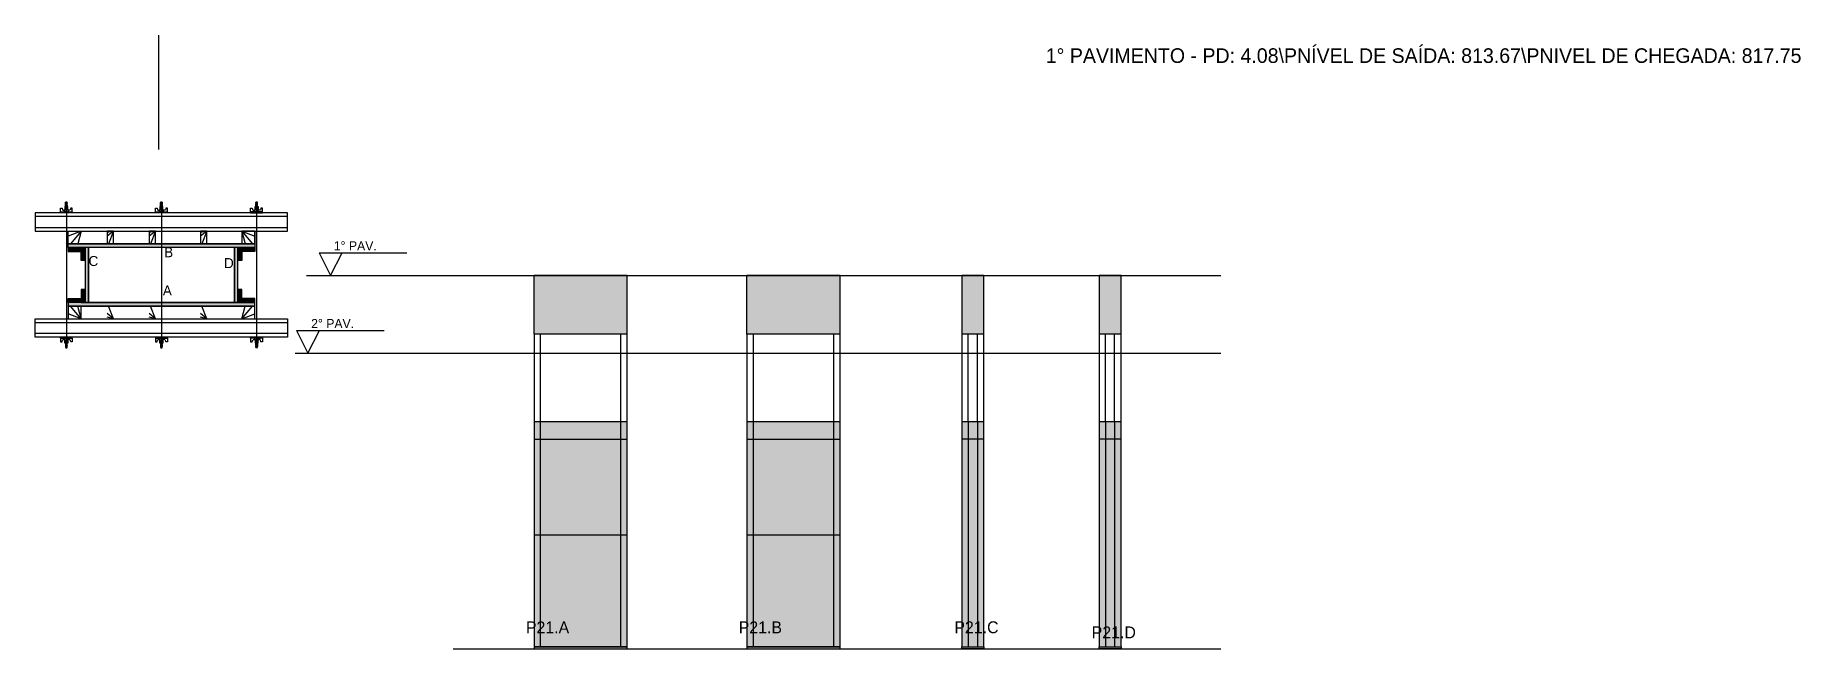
# Model space of a CAD drawing. Header units: metres. Extents: x 3102 to 5033, y 8660 to 9331.
import ezdxf

# ---------------------------------------------------------------- set-up
doc = ezdxf.new("R2010")
doc.units = ezdxf.units.M
for name, color, linetype in [('CHAPA', 7, 'Continuous'), ('COTA', 7, 'Continuous'), ('Hachura', 7, 'Continuous'), ('Madeira', 7, 'Continuous'), ('NIVEL 1° PAV.', 7, 'Continuous'), ('NIVEL 2° PAV.', 7, 'Continuous'), ('NOMENCLATURA', 7, 'Continuous'), ('Nível', 7, 'Continuous'), ('Painéis', 7, 'Continuous'), ('Perfil Metálico', 7, 'Continuous'), ('SARR_2.2x7', 7, 'Continuous'), ('SARRAFO', 7, 'Continuous'), ('Texto Seção', 7, 'Continuous'), ('TEXTO_GERAL', 7, 'Continuous')]:
    doc.layers.add(name, color=color, linetype=linetype)

msp = doc.modelspace()

# ---------------------------------------------------------------- hatches: boundary and pattern name
at = {"layer": 'COTA'}
h = msp.add_hatch(color=7, dxfattribs=at)
h.dxf.hatch_style = 1
h.paths.add_polyline_path([(3647.7, 9004.1), (3749.7, 9004.1), (3749.7, 9004.1), (3749.7, 9068.1), (3749.7, 9068.1), (3647.7, 9068.1), (3647.7, 9068.1), (3647.7, 9004.1)])
h = msp.add_hatch(color=7, dxfattribs=at)
h.dxf.hatch_style = 1
h.paths.add_polyline_path([(3880.6, 9004.1), (3982.6, 9004.1), (3982.6, 9004.1), (3982.6, 9068.1), (3982.6, 9068.1), (3880.6, 9068.1), (3880.6, 9068.1), (3880.6, 9004.1)])
h = msp.add_hatch(color=7, dxfattribs=at)
h.dxf.hatch_style = 1
h.paths.add_polyline_path([(4115.7, 9004.1), (4139.7, 9004.1), (4139.7, 9004.1), (4139.7, 9068.1), (4139.7, 9068.1), (4115.7, 9068.1), (4115.7, 9068.1), (4115.7, 9004.1)])
h = msp.add_hatch(color=7, dxfattribs=at)
h.dxf.hatch_style = 1
h.paths.add_polyline_path([(4265.8, 9004.1), (4289.8, 9004.1), (4289.8, 9004.1), (4289.8, 9068.1), (4289.8, 9068.1), (4265.8, 9068.1), (4265.8, 9068.1), (4265.8, 9004.1)])
at = {"layer": 'Hachura'}
h = msp.add_hatch(color=7, dxfattribs=at)
h.dxf.hatch_style = 1
h.paths.add_polyline_path([(3138.2, 9098.7), (3138.2, 9102.7), (3138.2, 9102.7), (3342.2, 9102.7), (3342.2, 9102.7), (3342.2, 9098.7), (3342.2, 9098.7), (3138.2, 9098.7)])
h = msp.add_hatch(color=7, dxfattribs=at)
h.dxf.hatch_style = 1
h.paths.add_polyline_path([(3138.2, 9098.7), (3138.2, 9102.7), (3138.2, 9102.7), (3342.2, 9102.7), (3342.2, 9102.7), (3342.2, 9098.7), (3342.2, 9098.7), (3138.2, 9098.7)])
h = msp.add_hatch(color=7, dxfattribs=at)
h.dxf.hatch_style = 1
h.paths.add_polyline_path([(3152.2, 9098.7), (3152.2, 9094.3), (3152.2, 9094.3), (3138.2, 9094.3), (3138.2, 9094.3), (3138.2, 9098.7), (3138.2, 9098.7), (3152.2, 9098.7)])
h = msp.add_hatch(color=7, dxfattribs=at)
h.dxf.hatch_style = 1
h.paths.add_polyline_path([(3156.6, 9098.7), (3152.2, 9098.7), (3152.2, 9098.7), (3152.2, 9084.7), (3152.2, 9084.7), (3156.6, 9084.7), (3156.6, 9084.7), (3156.6, 9098.7)])
h = msp.add_hatch(color=7, dxfattribs=at)
h.dxf.hatch_style = 1
h.paths.add_polyline_path([(3160.2, 9098.7), (3156.6, 9098.7), (3156.6, 9098.7), (3156.6, 9038.7), (3156.6, 9038.7), (3160.2, 9038.7), (3160.2, 9038.7), (3160.2, 9098.7)])
h = msp.add_hatch(color=7, dxfattribs=at)
h.dxf.hatch_style = 1
h.paths.add_polyline_path([(3160.2, 9098.7), (3156.6, 9098.7), (3156.6, 9098.7), (3156.6, 9038.7), (3156.6, 9038.7), (3160.2, 9038.7), (3160.2, 9038.7), (3160.2, 9098.7)])
h = msp.add_hatch(color=7, dxfattribs=at)
h.dxf.hatch_style = 1
h.paths.add_polyline_path([(3323.8, 9098.7), (3320.2, 9098.7), (3320.2, 9098.7), (3320.2, 9038.7), (3320.2, 9038.7), (3323.8, 9038.7), (3323.8, 9038.7), (3323.8, 9098.7)])
h = msp.add_hatch(color=7, dxfattribs=at)
h.dxf.hatch_style = 1
h.paths.add_polyline_path([(3323.8, 9098.7), (3320.2, 9098.7), (3320.2, 9098.7), (3320.2, 9038.7), (3320.2, 9038.7), (3323.8, 9038.7), (3323.8, 9038.7), (3323.8, 9098.7)])
h = msp.add_hatch(color=7, dxfattribs=at)
h.dxf.hatch_style = 1
h.paths.add_polyline_path([(3328.2, 9098.7), (3323.8, 9098.7), (3323.8, 9098.7), (3323.8, 9084.7), (3323.8, 9084.7), (3328.2, 9084.7), (3328.2, 9084.7), (3328.2, 9098.7)])
h = msp.add_hatch(color=7, dxfattribs=at)
h.dxf.hatch_style = 1
h.paths.add_polyline_path([(3328.2, 9098.7), (3328.2, 9094.3), (3328.2, 9094.3), (3342.2, 9094.3), (3342.2, 9094.3), (3342.2, 9098.7), (3342.2, 9098.7), (3328.2, 9098.7)])
h = msp.add_hatch(color=7, dxfattribs=at)
h.dxf.hatch_style = 1
h.paths.add_polyline_path([(3152.2, 9038.7), (3152.2, 9043.1), (3152.2, 9043.1), (3138.2, 9043.1), (3138.2, 9043.1), (3138.2, 9038.7), (3138.2, 9038.7), (3152.2, 9038.7)])
h = msp.add_hatch(color=7, dxfattribs=at)
h.dxf.hatch_style = 1
h.paths.add_polyline_path([(3138.2, 9038.7), (3138.2, 9034.7), (3138.2, 9034.7), (3342.2, 9034.7), (3342.2, 9034.7), (3342.2, 9038.7), (3342.2, 9038.7), (3138.2, 9038.7)])
h = msp.add_hatch(color=7, dxfattribs=at)
h.dxf.hatch_style = 1
h.paths.add_polyline_path([(3138.2, 9038.7), (3138.2, 9034.7), (3138.2, 9034.7), (3342.2, 9034.7), (3342.2, 9034.7), (3342.2, 9038.7), (3342.2, 9038.7), (3138.2, 9038.7)])
h = msp.add_hatch(color=7, dxfattribs=at)
h.dxf.hatch_style = 1
h.paths.add_polyline_path([(3156.6, 9038.7), (3152.2, 9038.7), (3152.2, 9038.7), (3152.2, 9052.7), (3152.2, 9052.7), (3156.6, 9052.7), (3156.6, 9052.7), (3156.6, 9038.7)])
h = msp.add_hatch(color=7, dxfattribs=at)
h.dxf.hatch_style = 1
h.paths.add_polyline_path([(3328.2, 9038.7), (3323.8, 9038.7), (3323.8, 9038.7), (3323.8, 9052.7), (3323.8, 9052.7), (3328.2, 9052.7), (3328.2, 9052.7), (3328.2, 9038.7)])
h = msp.add_hatch(color=7, dxfattribs=at)
h.dxf.hatch_style = 1
h.paths.add_polyline_path([(3328.2, 9038.7), (3328.2, 9043.1), (3328.2, 9043.1), (3342.2, 9043.1), (3342.2, 9043.1), (3342.2, 9038.7), (3342.2, 9038.7), (3328.2, 9038.7)])
h = msp.add_hatch(color=7, dxfattribs=at)
h.dxf.hatch_style = 1
h.paths.add_polyline_path([(3749.7, 8660.1), (3749.7, 8908.1), (3749.7, 8908.1), (3647.7, 8908.1), (3647.7, 8908.1), (3647.7, 8660.1), (3647.7, 8660.1), (3749.7, 8660.1)])
h = msp.add_hatch(color=7, dxfattribs=at)
h.dxf.hatch_style = 1
h.paths.add_polyline_path([(3982.6, 8660.1), (3982.6, 8908.1), (3982.6, 8908.1), (3880.6, 8908.1), (3880.6, 8908.1), (3880.6, 8660.1), (3880.6, 8660.1), (3982.6, 8660.1)])
h = msp.add_hatch(color=7, dxfattribs=at)
h.dxf.hatch_style = 1
h.paths.add_polyline_path([(4139.7, 8660.1), (4139.7, 8908.1), (4139.7, 8908.1), (4115.7, 8908.1), (4115.7, 8908.1), (4115.7, 8660.1), (4115.7, 8660.1), (4139.7, 8660.1)])
h = msp.add_hatch(color=7, dxfattribs=at)
h.dxf.hatch_style = 1
h.paths.add_polyline_path([(4289.8, 8660.1), (4289.8, 8908.1), (4289.8, 8908.1), (4265.8, 8908.1), (4265.8, 8908.1), (4265.8, 8660.1), (4265.8, 8660.1), (4289.8, 8660.1)])

# ---------------------------------------------------------------- linework, layer by layer
at = {"layer": 'CHAPA', "color": 7, "lineweight": 25}
for points in [[(3138.2, 9098.7), (3138.2, 9102.7), (3342.2, 9102.7), (3342.2, 9098.7)], [(3138.2, 9098.7), (3138.2, 9102.7), (3342.2, 9102.7), (3342.2, 9098.7)], [(3160.2, 9098.7), (3156.6, 9098.7), (3156.6, 9038.7), (3160.2, 9038.7)], [(3160.2, 9098.7), (3156.6, 9098.7), (3156.6, 9038.7), (3160.2, 9038.7)], [(3323.8, 9098.7), (3320.2, 9098.7), (3320.2, 9038.7), (3323.8, 9038.7)], [(3323.8, 9098.7), (3320.2, 9098.7), (3320.2, 9038.7), (3323.8, 9038.7)], [(3138.2, 9038.7), (3138.2, 9034.7), (3342.2, 9034.7), (3342.2, 9038.7)], [(3138.2, 9038.7), (3138.2, 9034.7), (3342.2, 9034.7), (3342.2, 9038.7)]]:
    msp.add_lwpolyline(points, close=True, dxfattribs=at)
at = {"layer": 'COTA', "color": 7, "lineweight": 25}
for p, q in [((3749.7, 9068.1), (3647.7, 9068.1)), ((3647.7, 9004.1), (3647.7, 9068.1)), ((3749.7, 9004.1), (3749.7, 9068.1)), ((3982.6, 9068.1), (3880.6, 9068.1)), ((3880.6, 9004.1), (3880.6, 9068.1)), ((3982.6, 9004.1), (3982.6, 9068.1))]:
    msp.add_line(p, q, dxfattribs=at)
for points in [[(4139.7, 9004.1), (4139.7, 9068.1), (4115.7, 9068.1), (4115.7, 9004.1)], [(4289.8, 9004.1), (4289.8, 9068.1), (4265.8, 9068.1), (4265.8, 9004.1)]]:
    msp.add_lwpolyline(points, dxfattribs=at)
at = {"layer": 'Defpoints', "color": 7, "lineweight": 25}
msp.add_line((3237.2, 9205.8), (3237.2, 9330.8), dxfattribs=at)
at = {"layer": 'Hachura', "color": 7, "lineweight": 25}
for p, q in [((3129.7, 9136.7), (3129.7, 9141.9)), ((3129.7, 9141.9), (3131.4, 9141.9)), ((3129.7, 9137.7), (3142.6, 9137.7)), ((3129.7, 9137.7), (3134.9, 9137.7)), ((3142.6, 9136.7), (3129.7, 9136.7)), ((3129.9, 9137.7), (3129.9, 9136.7)), ((3130.1, 9137.7), (3130.1, 9136.7)), ((3130.4, 9137.7), (3130.4, 9136.7)), ((3130.9, 9137.7), (3130.9, 9136.7)), ((3131.4, 9141.9), (3132, 9139.7)), ((3131.7, 9137.7), (3131.7, 9136.7)), ((3132.3, 9139.5), (3134.2, 9139.5)), ((3133.1, 9137.7), (3133.1, 9136.7)), ((3141.7, 9136.7), (3133.9, 9136.7)), ((3134.2, 9140.2), (3138.1, 9140.2)), ((3134.2, 9137.7), (3134.2, 9140.2)), ((3136.2, 9137.7), (3134.2, 9137.7)), ((3137.8, 9143.5), (3134.5, 9143.5)), ((3134.5, 9143.5), (3134.5, 9140.2)), ((3137.8, 9143.4), (3134.5, 9143.4)), ((3134.9, 9137.7), (3135.5, 9137.7)), ((3137.2, 9146.5), (3135, 9147.6)), ((3137.2, 9145.3), (3135, 9146.4)), ((3137.2, 9144.2), (3135, 9145.2)), ((3136.3, 9143.5), (3135, 9144.1)), ((3135.1, 9148.2), (3135.5, 9148.5)), ((3135.1, 9147.9), (3135.1, 9148.2)), ((3135.1, 9148.2), (3135.1, 9148.2)), ((3137.1, 9148.2), (3135.1, 9148.2)), ((3135.1, 9147.9), (3137.1, 9146.9)), ((3135.1, 9147.9), (3137.1, 9146.9)), ((3135.1, 9147.8), (3137.2, 9146.7)), ((3135.1, 9146.7), (3135.1, 9147.4)), ((3137.1, 9146.4), (3135.1, 9147.4)), ((3135.1, 9146.7), (3137.1, 9145.8)), ((3135.1, 9146.7), (3137.2, 9145.6)), ((3135.1, 9145.6), (3135.1, 9146.2)), ((3137.1, 9145.3), (3135.1, 9146.2)), ((3135.1, 9146), (3135.1, 9146.2)), ((3135.1, 9145.6), (3137.1, 9144.6)), ((3135.1, 9145.5), (3137.2, 9144.4)), ((3135.1, 9144.4), (3135.1, 9145.1)), ((3137.1, 9144.1), (3135.1, 9145.1)), ((3135.1, 9144.4), (3137.1, 9143.5)), ((3136, 9143.5), (3135.1, 9143.9)), ((3135.1, 9143.5), (3135.1, 9143.9)), ((3135.2, 9137.3), (3135.2, 9137.5)), ((3135.2, 9136.9), (3135.2, 9137.3)), ((3135.5, 9148.5), (3136.7, 9148.5)), ((3135.5, 9143.5), (3135.5, 9140.2)), ((3137.1, 9147.6), (3135.8, 9148.2)), ((3135.9, 9137.7), (3135.9, 9139.6)), ((3137.2, 9147.7), (3136, 9148.2)), ((3136.2, 9147.5), (3136.2, 8993.7)), ((3136.2, 9137.7), (3136.2, 9136.7)), ((3136.4, 9139.6), (3136.4, 9137.7)), ((3136.6, 9148.2), (3137.2, 9147.9)), ((3137.1, 9148.2), (3136.7, 9148.5)), ((3136.8, 9148.2), (3137.1, 9148.1)), ((3137.1, 9148.1), (3137.1, 9148.2)), ((3137.1, 9147.6), (3137.1, 9146.9)), ((3137.1, 9145.8), (3137.1, 9146.4)), ((3137.1, 9145), (3137.1, 9145.3)), ((3137.1, 9145), (3137.1, 9144.6)), ((3137.1, 9144.1), (3137.1, 9143.5)), ((3137.1, 9143.5), (3137.1, 9140.2)), ((3137.1, 9137.5), (3137.1, 9137.1)), ((3137.8, 9140.2), (3137.8, 9143.5)), ((3138.1, 9140.2), (3137.8, 9140.2)), ((3138.1, 9140.2), (3137.8, 9140.2)), ((3138.1, 9140.2), (3138.1, 9137.7)), ((3140, 9139.5), (3138.1, 9139.5)), ((3139.2, 9137.7), (3139.2, 9136.7)), ((3140.9, 9141.9), (3140.4, 9139.7)), ((3140.6, 9137.7), (3140.6, 9136.7)), ((3142.6, 9141.9), (3140.9, 9141.9)), ((3141.5, 9137.7), (3141.5, 9136.7)), ((3141.9, 9137.7), (3141.9, 9136.7)), ((3142.3, 9137.7), (3142.3, 9136.7)), ((3142.5, 9137.7), (3142.5, 9136.7)), ((3142.6, 9137.7), (3142.6, 9141.9)), ((3142.6, 9137.7), (3142.6, 9136.7)), ((3233.7, 9136.7), (3233.7, 9141.9)), ((3233.7, 9141.9), (3235.4, 9141.9)), ((3233.7, 9137.7), (3246.6, 9137.7)), ((3233.7, 9137.7), (3238.9, 9137.7)), ((3246.6, 9136.7), (3233.7, 9136.7)), ((3233.9, 9137.7), (3233.9, 9136.7)), ((3234.1, 9137.7), (3234.1, 9136.7)), ((3234.4, 9137.7), (3234.4, 9136.7)), ((3234.9, 9137.7), (3234.9, 9136.7)), ((3235.4, 9141.9), (3236, 9139.7)), ((3235.7, 9137.7), (3235.7, 9136.7)), ((3236.3, 9139.5), (3238.2, 9139.5)), ((3237.1, 9137.7), (3237.1, 9136.7)), ((3245.7, 9136.7), (3237.9, 9136.7)), ((3238.2, 9140.2), (3242.1, 9140.2)), ((3238.2, 9137.7), (3238.2, 9140.2)), ((3240.2, 9137.7), (3238.2, 9137.7)), ((3241.8, 9143.5), (3238.5, 9143.5)), ((3238.5, 9143.5), (3238.5, 9140.2)), ((3241.8, 9143.4), (3238.5, 9143.4)), ((3238.9, 9137.7), (3239.5, 9137.7)), ((3241.2, 9146.5), (3239, 9147.6)), ((3241.2, 9145.3), (3239, 9146.4)), ((3241.2, 9144.2), (3239, 9145.2)), ((3240.3, 9143.5), (3239, 9144.1)), ((3239.1, 9148.2), (3239.5, 9148.5)), ((3239.1, 9147.9), (3239.1, 9148.2)), ((3239.1, 9148.2), (3239.1, 9148.2)), ((3241.1, 9148.2), (3239.1, 9148.2)), ((3239.1, 9147.9), (3241.1, 9146.9)), ((3239.1, 9147.9), (3241.1, 9146.9)), ((3239.1, 9147.8), (3241.2, 9146.7)), ((3239.1, 9146.7), (3239.1, 9147.4)), ((3241.1, 9146.4), (3239.1, 9147.4)), ((3239.1, 9146.7), (3241.1, 9145.8)), ((3239.1, 9146.7), (3241.2, 9145.6)), ((3239.1, 9145.6), (3239.1, 9146.2)), ((3241.1, 9145.3), (3239.1, 9146.2)), ((3239.1, 9146), (3239.1, 9146.2)), ((3239.1, 9145.6), (3241.1, 9144.6)), ((3239.1, 9145.5), (3241.2, 9144.4)), ((3239.1, 9144.4), (3239.1, 9145.1)), ((3241.1, 9144.1), (3239.1, 9145.1)), ((3239.1, 9144.4), (3241.1, 9143.5)), ((3240, 9143.5), (3239.1, 9143.9)), ((3239.1, 9143.5), (3239.1, 9143.9)), ((3239.2, 9137.3), (3239.2, 9137.5)), ((3239.2, 9136.9), (3239.2, 9137.3)), ((3239.5, 9148.5), (3240.7, 9148.5)), ((3239.5, 9143.5), (3239.5, 9140.2)), ((3241.1, 9147.6), (3239.8, 9148.2)), ((3239.9, 9137.7), (3239.9, 9139.6)), ((3241.2, 9147.7), (3240, 9148.2)), ((3240.2, 9147.5), (3240.2, 8993.7)), ((3240.2, 9137.7), (3240.2, 9136.7)), ((3240.4, 9139.6), (3240.4, 9137.7)), ((3240.6, 9148.2), (3241.2, 9147.9)), ((3241.1, 9148.2), (3240.7, 9148.5)), ((3240.8, 9148.2), (3241.1, 9148.1)), ((3241.1, 9148.1), (3241.1, 9148.2)), ((3241.1, 9147.6), (3241.1, 9146.9)), ((3241.1, 9145.8), (3241.1, 9146.4)), ((3241.1, 9145), (3241.1, 9145.3)), ((3241.1, 9145), (3241.1, 9144.6)), ((3241.1, 9144.1), (3241.1, 9143.5)), ((3241.1, 9143.5), (3241.1, 9140.2)), ((3241.1, 9137.5), (3241.1, 9137.1)), ((3241.8, 9140.2), (3241.8, 9143.5)), ((3242.1, 9140.2), (3241.8, 9140.2)), ((3242.1, 9140.2), (3241.8, 9140.2)), ((3242.1, 9140.2), (3242.1, 9137.7)), ((3244, 9139.5), (3242.1, 9139.5)), ((3243.2, 9137.7), (3243.2, 9136.7)), ((3244.9, 9141.9), (3244.4, 9139.7)), ((3244.6, 9137.7), (3244.6, 9136.7)), ((3246.6, 9141.9), (3244.9, 9141.9)), ((3245.5, 9137.7), (3245.5, 9136.7)), ((3245.9, 9137.7), (3245.9, 9136.7)), ((3246.3, 9137.7), (3246.3, 9136.7)), ((3246.5, 9137.7), (3246.5, 9136.7)), ((3246.6, 9137.7), (3246.6, 9141.9)), ((3246.6, 9137.7), (3246.6, 9136.7)), ((3337.7, 9137.7), (3337.7, 9141.9)), ((3337.7, 9141.9), (3339.4, 9141.9)), ((3350.6, 9137.7), (3337.7, 9137.7)), ((3337.7, 9137.7), (3337.7, 9136.7)), ((3337.7, 9136.7), (3350.6, 9136.7)), ((3337.9, 9137.7), (3337.9, 9136.7)), ((3338.1, 9137.7), (3338.1, 9136.7)), ((3338.4, 9137.7), (3338.4, 9136.7)), ((3338.7, 9136.7), (3346.5, 9136.7)), ((3338.9, 9137.7), (3338.9, 9136.7)), ((3339.4, 9141.9), (3340, 9139.7)), ((3339.7, 9137.7), (3339.7, 9136.7)), ((3340.3, 9139.5), (3342.2, 9139.5)), ((3341.1, 9137.7), (3341.1, 9136.7)), ((3346.1, 9140.2), (3342.2, 9140.2)), ((3342.2, 9140.2), (3342.2, 9137.7)), ((3342.2, 9140.2), (3342.5, 9140.2)), ((3342.2, 9140.2), (3342.5, 9140.2)), ((3342.5, 9143.5), (3345.9, 9143.5)), ((3342.5, 9140.2), (3342.5, 9143.5)), ((3342.5, 9143.4), (3345.9, 9143.4)), ((3343.8, 9148.2), (3343.1, 9147.9)), ((3345.3, 9147.8), (3343.1, 9146.7)), ((3345.3, 9146.7), (3343.1, 9145.6)), ((3345.3, 9145.5), (3343.1, 9144.4)), ((3343.2, 9147.7), (3344.3, 9148.2)), ((3343.2, 9146.5), (3345.3, 9147.6)), ((3343.2, 9145.3), (3345.3, 9146.4)), ((3343.2, 9144.2), (3345.3, 9145.2)), ((3343.2, 9137.5), (3343.2, 9137.1)), ((3343.3, 9148.2), (3343.6, 9148.5)), ((3343.5, 9148.2), (3343.3, 9148.1)), ((3343.3, 9148.1), (3343.3, 9148.2)), ((3343.3, 9147.6), (3344.6, 9148.2)), ((3343.3, 9148.2), (3345.2, 9148.2)), ((3345.2, 9147.9), (3343.3, 9146.9)), ((3345.2, 9147.9), (3343.3, 9146.9)), ((3343.3, 9147.6), (3343.3, 9146.9)), ((3343.3, 9146.4), (3345.2, 9147.4)), ((3345.2, 9146.7), (3343.3, 9145.8)), ((3343.3, 9145.8), (3343.3, 9146.4)), ((3343.3, 9145.3), (3345.2, 9146.2)), ((3345.2, 9145.6), (3343.3, 9144.6)), ((3343.3, 9145), (3343.3, 9145.3)), ((3343.3, 9144.1), (3345.2, 9145.1)), ((3343.3, 9145), (3343.3, 9144.6)), ((3345.2, 9144.4), (3343.3, 9143.5)), ((3343.3, 9144.1), (3343.3, 9143.5)), ((3343.3, 9143.5), (3343.3, 9140.2)), ((3344.9, 9148.5), (3343.6, 9148.5)), ((3344, 9143.5), (3345.3, 9144.1)), ((3344, 9139.6), (3344, 9137.7)), ((3344.2, 9147.5), (3344.2, 8993.7)), ((3344.2, 9137.7), (3346.1, 9137.7)), ((3344.2, 9137.7), (3344.2, 9136.7)), ((3344.3, 9143.5), (3345.2, 9143.9)), ((3344.5, 9137.7), (3344.5, 9139.6)), ((3344.8, 9143.5), (3344.8, 9140.2)), ((3345.5, 9137.7), (3344.8, 9137.7)), ((3345.2, 9148.2), (3344.9, 9148.5)), ((3345.1, 9137.3), (3345.1, 9137.5)), ((3345.1, 9136.9), (3345.1, 9137.3)), ((3345.2, 9147.9), (3345.2, 9148.2)), ((3345.2, 9148.2), (3345.2, 9148.2)), ((3345.2, 9146.7), (3345.2, 9147.4)), ((3345.2, 9145.6), (3345.2, 9146.2)), ((3345.2, 9146), (3345.2, 9146.2)), ((3345.2, 9144.4), (3345.2, 9145.1)), ((3345.2, 9143.5), (3345.2, 9143.9)), ((3350.6, 9137.7), (3345.5, 9137.7)), ((3345.9, 9143.5), (3345.9, 9140.2)), ((3346.1, 9137.7), (3346.1, 9140.2)), ((3348.1, 9139.5), (3346.1, 9139.5)), ((3347.2, 9137.7), (3347.2, 9136.7)), ((3348.9, 9141.9), (3348.4, 9139.7)), ((3348.6, 9137.7), (3348.6, 9136.7)), ((3350.6, 9141.9), (3348.9, 9141.9)), ((3349.5, 9137.7), (3349.5, 9136.7)), ((3349.9, 9137.7), (3349.9, 9136.7)), ((3350.3, 9137.7), (3350.3, 9136.7)), ((3350.5, 9137.7), (3350.5, 9136.7)), ((3350.6, 9136.7), (3350.6, 9141.9)), ((3142.6, 9000.7), (3129.7, 9000.7)), ((3129.7, 9000.7), (3129.7, 8995.6)), ((3129.7, 8999.8), (3142.6, 8999.8)), ((3129.7, 8999.8), (3134.9, 8999.8)), ((3129.9, 8999.8), (3129.9, 9000.8)), ((3130.1, 8999.8), (3130.1, 9000.8)), ((3130.4, 8999.8), (3130.4, 9000.8)), ((3130.9, 8999.8), (3130.9, 9000.8)), ((3131.7, 8999.8), (3131.7, 9000.8)), ((3133.1, 8999.8), (3133.1, 9000.8)), ((3141.7, 9000.7), (3133.9, 9000.7)), ((3136.2, 8999.8), (3134.2, 8999.8)), ((3134.2, 8999.8), (3134.2, 8997.3)), ((3134.9, 8999.8), (3135.5, 8999.8)), ((3135.2, 9000.6), (3135.2, 9000.2)), ((3135.2, 9000.2), (3135.2, 9000)), ((3135.9, 8999.8), (3135.9, 8997.8)), ((3136.2, 8999.8), (3136.2, 9000.7)), ((3136.4, 8997.8), (3136.4, 8999.8)), ((3137.1, 9000), (3137.1, 9000.4)), ((3138.1, 8997.3), (3138.1, 8999.8)), ((3139.2, 8999.8), (3139.2, 9000.7)), ((3140.6, 8999.8), (3140.6, 9000.8)), ((3141.5, 8999.8), (3141.5, 9000.8)), ((3141.9, 8999.8), (3141.9, 9000.8)), ((3142.3, 8999.8), (3142.3, 9000.8)), ((3142.5, 8999.8), (3142.5, 9000.8)), ((3142.6, 8999.8), (3142.6, 9000.7)), ((3142.6, 8999.8), (3142.6, 8995.6)), ((3246.6, 9000.7), (3233.7, 9000.7)), ((3233.7, 9000.7), (3233.7, 8995.6)), ((3233.7, 8999.8), (3246.6, 8999.8)), ((3233.7, 8999.8), (3238.9, 8999.8)), ((3233.9, 8999.8), (3233.9, 9000.8)), ((3234.1, 8999.8), (3234.1, 9000.8)), ((3234.4, 8999.8), (3234.4, 9000.8)), ((3234.9, 8999.8), (3234.9, 9000.8)), ((3235.7, 8999.8), (3235.7, 9000.8)), ((3237.1, 8999.8), (3237.1, 9000.8)), ((3245.7, 9000.7), (3237.9, 9000.7)), ((3240.2, 8999.8), (3238.2, 8999.8)), ((3238.2, 8999.8), (3238.2, 8997.3)), ((3238.9, 8999.8), (3239.5, 8999.8)), ((3239.2, 9000.6), (3239.2, 9000.2)), ((3239.2, 9000.2), (3239.2, 9000)), ((3239.9, 8999.8), (3239.9, 8997.8)), ((3240.2, 8999.8), (3240.2, 9000.7)), ((3240.4, 8997.8), (3240.4, 8999.8)), ((3241.1, 9000), (3241.1, 9000.4)), ((3242.1, 8997.3), (3242.1, 8999.8)), ((3243.2, 8999.8), (3243.2, 9000.7)), ((3244.6, 8999.8), (3244.6, 9000.8)), ((3245.5, 8999.8), (3245.5, 9000.8)), ((3245.9, 8999.8), (3245.9, 9000.8)), ((3246.3, 8999.8), (3246.3, 9000.8)), ((3246.5, 8999.8), (3246.5, 9000.8)), ((3246.6, 8999.8), (3246.6, 9000.7)), ((3246.6, 8999.8), (3246.6, 8995.6)), ((3337.7, 9000.7), (3350.6, 9000.7)), ((3337.7, 8999.8), (3337.7, 9000.7)), ((3350.6, 8999.8), (3337.7, 8999.8)), ((3337.7, 8999.8), (3337.7, 8995.6)), ((3337.9, 8999.8), (3337.9, 9000.8)), ((3338.1, 8999.8), (3338.1, 9000.8)), ((3338.4, 8999.8), (3338.4, 9000.8)), ((3338.7, 9000.7), (3346.5, 9000.7)), ((3338.9, 8999.8), (3338.9, 9000.8)), ((3339.7, 8999.8), (3339.7, 9000.8)), ((3341.1, 8999.8), (3341.1, 9000.7)), ((3342.2, 8997.3), (3342.2, 8999.8)), ((3343.2, 9000), (3343.2, 9000.4)), ((3344, 8997.8), (3344, 8999.8)), ((3344.2, 8999.8), (3344.2, 9000.7)), ((3344.2, 8999.8), (3346.1, 8999.8)), ((3344.5, 8999.8), (3344.5, 8997.8)), ((3345.5, 8999.8), (3344.8, 8999.8)), ((3345.1, 9000.6), (3345.1, 9000.2)), ((3345.1, 9000.2), (3345.1, 9000)), ((3350.6, 8999.8), (3345.5, 8999.8)), ((3346.1, 8999.8), (3346.1, 8997.3)), ((3347.2, 8999.8), (3347.2, 9000.8)), ((3348.6, 8999.8), (3348.6, 9000.8)), ((3349.5, 8999.8), (3349.5, 9000.8)), ((3349.9, 8999.8), (3349.9, 9000.8)), ((3350.3, 8999.8), (3350.3, 9000.8)), ((3350.5, 8999.8), (3350.5, 9000.8)), ((3350.6, 9000.7), (3350.6, 8995.6)), ((3129.7, 8995.6), (3131.4, 8995.6)), ((3131.4, 8995.6), (3132, 8997.8)), ((3132.3, 8998), (3134.2, 8998)), ((3134.2, 8997.3), (3138.1, 8997.3)), ((3134.5, 8994), (3134.5, 8997.3)), ((3137.8, 8994.1), (3134.5, 8994.1)), ((3137.8, 8994), (3134.5, 8994)), ((3136.3, 8994), (3135, 8993.4)), ((3137.2, 8993.3), (3135, 8992.2)), ((3137.2, 8992.2), (3135, 8991.1)), ((3137.2, 8991), (3135, 8989.9)), ((3135.1, 8993.1), (3137.1, 8994)), ((3136, 8994), (3135.1, 8993.6)), ((3135.1, 8994), (3135.1, 8993.6)), ((3137.1, 8993.4), (3135.1, 8992.4)), ((3135.1, 8993.1), (3135.1, 8992.4)), ((3135.1, 8992), (3137.2, 8993.1)), ((3135.1, 8991.9), (3137.1, 8992.9)), ((3137.1, 8992.2), (3135.1, 8991.3)), ((3135.1, 8991.9), (3135.1, 8991.3)), ((3135.1, 8990.8), (3137.2, 8991.9)), ((3135.1, 8990.8), (3137.1, 8991.7)), ((3135.1, 8991.5), (3135.1, 8991.3)), ((3137.1, 8991.1), (3135.1, 8990.1)), ((3135.1, 8990.8), (3135.1, 8990.1)), ((3135.1, 8989.7), (3137.2, 8990.8)), ((3135.1, 8989.6), (3137.1, 8990.6)), ((3135.1, 8989.6), (3137.1, 8990.6)), ((3135.1, 8989.6), (3135.1, 8989.3)), ((3135.1, 8989.3), (3135.1, 8989.3)), ((3135.1, 8989.3), (3135.5, 8988.9)), ((3137.1, 8989.3), (3135.1, 8989.3)), ((3135.5, 8994), (3135.5, 8997.3)), ((3135.5, 8988.9), (3136.7, 8988.9)), ((3137.1, 8989.9), (3135.8, 8989.3)), ((3137.2, 8989.8), (3136, 8989.3)), ((3136.6, 8989.3), (3137.2, 8989.6)), ((3137.1, 8989.3), (3136.7, 8988.9)), ((3136.8, 8989.3), (3137.1, 8989.4)), ((3137.1, 8994), (3137.1, 8997.3)), ((3137.1, 8993.4), (3137.1, 8994)), ((3137.1, 8992.4), (3137.1, 8992.9)), ((3137.1, 8992.4), (3137.1, 8992.2)), ((3137.1, 8991.7), (3137.1, 8991.1)), ((3137.1, 8989.9), (3137.1, 8990.6)), ((3137.1, 8989.4), (3137.1, 8989.3)), ((3137.8, 8997.3), (3137.8, 8994)), ((3138.1, 8997.3), (3137.8, 8997.3)), ((3138.1, 8997.3), (3137.8, 8997.3)), ((3140, 8998), (3138.1, 8998)), ((3140.9, 8995.6), (3140.4, 8997.8)), ((3142.6, 8995.6), (3140.9, 8995.6)), ((3233.7, 8995.6), (3235.4, 8995.6)), ((3235.4, 8995.6), (3236, 8997.8)), ((3236.3, 8998), (3238.2, 8998)), ((3238.2, 8997.3), (3242.1, 8997.3)), ((3238.5, 8994), (3238.5, 8997.3)), ((3241.8, 8994.1), (3238.5, 8994.1)), ((3241.8, 8994), (3238.5, 8994)), ((3240.3, 8994), (3239, 8993.4)), ((3241.2, 8993.3), (3239, 8992.2)), ((3241.2, 8992.2), (3239, 8991.1)), ((3241.2, 8991), (3239, 8989.9)), ((3239.1, 8993.1), (3241.1, 8994)), ((3240, 8994), (3239.1, 8993.6)), ((3239.1, 8994), (3239.1, 8993.6)), ((3241.1, 8993.4), (3239.1, 8992.4)), ((3239.1, 8993.1), (3239.1, 8992.4)), ((3239.1, 8992), (3241.2, 8993.1)), ((3239.1, 8991.9), (3241.1, 8992.9)), ((3241.1, 8992.2), (3239.1, 8991.3)), ((3239.1, 8991.9), (3239.1, 8991.3)), ((3239.1, 8990.8), (3241.2, 8991.9)), ((3239.1, 8990.8), (3241.1, 8991.7)), ((3239.1, 8991.5), (3239.1, 8991.3)), ((3241.1, 8991.1), (3239.1, 8990.1)), ((3239.1, 8990.8), (3239.1, 8990.1)), ((3239.1, 8989.7), (3241.2, 8990.8)), ((3239.1, 8989.6), (3241.1, 8990.6)), ((3239.1, 8989.6), (3241.1, 8990.6)), ((3239.1, 8989.6), (3239.1, 8989.3)), ((3239.1, 8989.3), (3239.1, 8989.3)), ((3239.1, 8989.3), (3239.5, 8988.9)), ((3241.1, 8989.3), (3239.1, 8989.3)), ((3239.5, 8994), (3239.5, 8997.3)), ((3239.5, 8988.9), (3240.7, 8988.9)), ((3241.1, 8989.9), (3239.8, 8989.3)), ((3241.2, 8989.8), (3240, 8989.3)), ((3240.6, 8989.3), (3241.2, 8989.6)), ((3241.1, 8989.3), (3240.7, 8988.9)), ((3240.8, 8989.3), (3241.1, 8989.4)), ((3241.1, 8994), (3241.1, 8997.3)), ((3241.1, 8993.4), (3241.1, 8994)), ((3241.1, 8992.4), (3241.1, 8992.9)), ((3241.1, 8992.4), (3241.1, 8992.2)), ((3241.1, 8991.7), (3241.1, 8991.1)), ((3241.1, 8989.9), (3241.1, 8990.6)), ((3241.1, 8989.4), (3241.1, 8989.3)), ((3241.8, 8997.3), (3241.8, 8994)), ((3242.1, 8997.3), (3241.8, 8997.3)), ((3242.1, 8997.3), (3241.8, 8997.3)), ((3244, 8998), (3242.1, 8998)), ((3244.9, 8995.6), (3244.4, 8997.8)), ((3246.6, 8995.6), (3244.9, 8995.6)), ((3337.7, 8995.6), (3339.4, 8995.6)), ((3339.4, 8995.6), (3340, 8997.8)), ((3340.3, 8998), (3342.2, 8998)), ((3346.1, 8997.3), (3342.2, 8997.3)), ((3342.2, 8997.3), (3342.5, 8997.3)), ((3342.2, 8997.3), (3342.5, 8997.3)), ((3342.5, 8997.3), (3342.5, 8994)), ((3342.5, 8994.1), (3345.9, 8994.1)), ((3342.5, 8994), (3345.9, 8994)), ((3345.3, 8992), (3343.1, 8993.1)), ((3345.3, 8990.8), (3343.1, 8991.9)), ((3345.3, 8989.7), (3343.1, 8990.8)), ((3343.8, 8989.3), (3343.1, 8989.6)), ((3343.2, 8993.3), (3345.3, 8992.2)), ((3343.2, 8992.2), (3345.3, 8991.1)), ((3343.2, 8991), (3345.3, 8989.9)), ((3343.2, 8989.8), (3344.3, 8989.3)), ((3343.3, 8994), (3343.3, 8997.3)), ((3343.3, 8993.4), (3343.3, 8994)), ((3345.2, 8993.1), (3343.3, 8994)), ((3343.3, 8993.4), (3345.2, 8992.4)), ((3343.3, 8992.4), (3343.3, 8992.9)), ((3345.2, 8991.9), (3343.3, 8992.9)), ((3343.3, 8992.4), (3343.3, 8992.2)), ((3343.3, 8992.2), (3345.2, 8991.3)), ((3343.3, 8991.7), (3343.3, 8991.1)), ((3345.2, 8990.8), (3343.3, 8991.7)), ((3343.3, 8991.1), (3345.2, 8990.1)), ((3345.2, 8989.6), (3343.3, 8990.6)), ((3343.3, 8989.9), (3343.3, 8990.6)), ((3345.2, 8989.6), (3343.3, 8990.6)), ((3343.3, 8989.9), (3344.6, 8989.3)), ((3343.5, 8989.3), (3343.3, 8989.4)), ((3343.3, 8989.4), (3343.3, 8989.3)), ((3343.3, 8989.3), (3343.6, 8988.9)), ((3343.3, 8989.3), (3345.2, 8989.3)), ((3344.9, 8988.9), (3343.6, 8988.9)), ((3344, 8994), (3345.3, 8993.4)), ((3344.3, 8994), (3345.2, 8993.6)), ((3344.8, 8994), (3344.8, 8997.3)), ((3345.2, 8989.3), (3344.9, 8988.9)), ((3345.2, 8994), (3345.2, 8993.6)), ((3345.2, 8993.1), (3345.2, 8992.4)), ((3345.2, 8991.9), (3345.2, 8991.3)), ((3345.2, 8991.5), (3345.2, 8991.3)), ((3345.2, 8990.8), (3345.2, 8990.1)), ((3345.2, 8989.6), (3345.2, 8989.3)), ((3345.2, 8989.3), (3345.2, 8989.3)), ((3345.9, 8994), (3345.9, 8997.3)), ((3348.1, 8998), (3346.1, 8998)), ((3348.9, 8995.6), (3348.4, 8997.8)), ((3350.6, 8995.6), (3348.9, 8995.6))]:
    msp.add_line(p, q, dxfattribs=at)
at = {"layer": 'Madeira', "color": 7, "lineweight": 25}
for p, q in [((3152.2, 9116.7), (3138.2, 9111.3)), ((3152.2, 9116.7), (3140.7, 9102.8)), ((3152.2, 9116.7), (3148.7, 9102.7)), ((3187.7, 9116.8), (3180.7, 9111)), ((3187.7, 9116.8), (3180.7, 9115)), ((3187.7, 9116.8), (3182.2, 9102.8)), ((3233.7, 9116.8), (3226.7, 9111)), ((3233.7, 9116.8), (3226.7, 9115)), ((3233.7, 9116.8), (3228.2, 9102.8)), ((3289.7, 9116.8), (3282.7, 9111)), ((3289.7, 9116.8), (3282.7, 9115)), ((3289.7, 9116.8), (3284.2, 9102.8)), ((3328.2, 9116.8), (3339.7, 9102.8)), ((3328.2, 9116.8), (3331.7, 9102.8)), ((3328.2, 9116.8), (3342.2, 9111.3)), ((3152.2, 9020.8), (3138.2, 9026.2)), ((3152.2, 9020.8), (3140.7, 9034.7)), ((3152.2, 9020.8), (3148.7, 9034.7)), ((3187.7, 9020.7), (3180.7, 9026.5)), ((3187.7, 9020.7), (3180.7, 9022.5)), ((3187.7, 9020.7), (3182.2, 9034.7)), ((3233.7, 9020.7), (3226.7, 9026.5)), ((3233.7, 9020.7), (3226.7, 9022.5)), ((3233.7, 9020.7), (3228.2, 9034.7)), ((3289.7, 9020.7), (3282.7, 9026.5)), ((3289.7, 9020.7), (3282.7, 9022.5)), ((3289.7, 9020.7), (3284.2, 9034.7)), ((3328.2, 9020.7), (3339.7, 9034.7)), ((3328.2, 9020.7), (3331.7, 9034.7)), ((3328.2, 9020.7), (3342.2, 9026.2))]:
    msp.add_line(p, q, dxfattribs=at)
for points in [[(3342.2, 9116.8), (3342.2, 9102.8), (3138.2, 9102.8), (3138.2, 9116.8)], [(3187.7, 9116.8), (3180.7, 9116.8), (3180.7, 9102.8), (3187.7, 9102.8)], [(3233.7, 9116.8), (3226.7, 9116.8), (3226.7, 9102.8), (3233.7, 9102.8)], [(3289.7, 9116.8), (3282.7, 9116.8), (3282.7, 9102.8), (3289.7, 9102.8)], [(3328.2, 9116.8), (3328.2, 9102.8), (3342.2, 9102.7), (3342.2, 9116.7)], [(3152.2, 9020.8), (3152.2, 9034.8), (3138.2, 9034.7), (3138.2, 9020.7)], [(3342.2, 9020.7), (3342.2, 9034.7), (3138.2, 9034.7), (3138.2, 9020.7)]]:
    msp.add_lwpolyline(points, close=True, dxfattribs=at)
at = {"layer": 'NIVEL 1° PAV.', "color": 7, "lineweight": 25}
for p, q in [((3412.7, 9093.1), (3508.7, 9093.1)), ((3412.7, 9093.1), (3425.2, 9068.1)), ((3425.2, 9068.1), (3437.7, 9093.1)), ((3398.9, 9068.1), (4398.9, 9068.1))]:
    msp.add_line(p, q, dxfattribs=at)
at = {"layer": 'NIVEL 2° PAV.', "color": 7, "lineweight": 25}
for p, q in [((3387.9, 9008.1), (3483.9, 9008.1)), ((3387.9, 9008.1), (3400.4, 8983.1)), ((3400.4, 8983.1), (3412.9, 9008.1)), ((3386.5, 8983.1), (4398.9, 8983.1))]:
    msp.add_line(p, q, dxfattribs=at)
at = {"layer": 'Nível', "color": 7, "lineweight": 25}
for p, q in [((3559.1, 9068.1), (4398.9, 9068.1)), ((3559.1, 8660.1), (4398.9, 8660.1))]:
    msp.add_line(p, q, dxfattribs=at)
at = {"layer": 'Painéis', "color": 7, "lineweight": 25}
for p, q in [((3647.7, 9004.1), (3647.7, 8660.1)), ((3749.7, 9004.1), (3647.7, 9004.1)), ((3749.7, 8660.1), (3749.7, 9004.1)), ((3880.6, 9004.1), (3880.6, 8660.1)), ((3982.6, 9004.1), (3880.6, 9004.1)), ((3982.6, 8660.1), (3982.6, 9004.1)), ((4115.7, 9004.1), (4115.7, 8662.1)), ((4139.7, 9004.1), (4115.7, 9004.1)), ((4139.7, 8662.1), (4139.7, 9004.1)), ((4265.8, 9004.1), (4265.8, 8662.1)), ((4289.8, 9004.1), (4265.8, 9004.1)), ((4289.8, 8662.1), (4289.8, 9004.1)), ((3749.7, 8908.1), (3647.7, 8908.1)), ((3982.6, 8908.1), (3880.6, 8908.1)), ((4139.7, 8908.1), (4115.7, 8908.1)), ((4289.8, 8908.1), (4265.8, 8908.1)), ((3647.7, 8889.1), (3749.7, 8889.1)), ((3880.6, 8889.1), (3982.6, 8889.1)), ((4139.7, 8889.1), (4115.7, 8889.1)), ((4289.8, 8889.1), (4265.8, 8889.1)), ((3749.7, 8784.1), (3647.7, 8784.1)), ((3982.6, 8784.1), (3880.6, 8784.1)), ((3647.7, 8662.1), (3749.7, 8662.1)), ((3880.6, 8662.1), (3982.6, 8662.1)), ((4115.7, 8662.1), (4139.7, 8662.1)), ((4265.8, 8662.1), (4289.8, 8662.1))]:
    msp.add_line(p, q, dxfattribs=at)
for points in [[(3320.2, 9038.7), (3320.2, 9098.7), (3160.2, 9098.7), (3160.2, 9038.7)], [(3749.7, 8662.1), (3647.7, 8662.1), (3647.7, 8660.1), (3749.7, 8660.1)], [(3982.6, 8662.1), (3880.6, 8662.1), (3880.6, 8660.1), (3982.6, 8660.1)], [(4115.7, 8662.1), (4139.7, 8662.1), (4139.7, 8660.1), (4115.7, 8660.1)], [(4265.8, 8662.1), (4289.8, 8662.1), (4289.8, 8660.1), (4265.8, 8660.1)]]:
    msp.add_lwpolyline(points, close=True, dxfattribs=at)
at = {"layer": 'Perfil Metálico', "color": 7, "lineweight": 25}
for points in [[(3102.2, 9136.7), (3102.2, 9116.7), (3378.2, 9116.7), (3378.2, 9136.7)], [(3378.2, 9120.7), (3378.2, 9132.7), (3102.2, 9132.7), (3102.2, 9120.7)], [(3102.2, 9000.7), (3102.2, 9020.7), (3378.2, 9020.7), (3378.2, 9000.7)], [(3378.2, 9016.7), (3378.2, 9004.7), (3102.2, 9004.7), (3102.2, 9016.7)]]:
    msp.add_lwpolyline(points, close=True, dxfattribs=at)
at = {"layer": 'SARR_2.2x7', "color": 7, "lineweight": 25}
for p, q in [((3654.7, 8908.1), (3654.7, 9004.1)), ((3742.7, 8908.1), (3742.7, 9004.1)), ((3887.6, 8908.1), (3887.6, 9004.1)), ((3975.6, 8908.1), (3975.6, 9004.1)), ((4122.7, 8908.1), (4122.7, 9004.1)), ((4132.7, 8908.1), (4132.7, 9004.1)), ((4272.8, 8908.1), (4272.8, 9004.1)), ((4282.8, 8908.1), (4282.8, 9004.1)), ((3654.7, 8908.1), (3654.7, 8908.1)), ((3654.7, 8889.1), (3654.7, 8908.1)), ((3742.7, 8889.1), (3742.7, 8908.1)), ((3887.6, 8889.1), (3887.6, 8908.1)), ((3975.6, 8889.1), (3975.6, 8908.1)), ((4122.7, 8908.1), (4122.7, 8662.1)), ((4132.7, 8908.1), (4132.7, 8662.1)), ((4272.8, 8908.1), (4272.8, 8662.1)), ((4282.8, 8908.1), (4282.8, 8662.1)), ((3654.7, 8784.1), (3654.7, 8889.1)), ((3742.7, 8784.1), (3742.7, 8889.1)), ((3887.6, 8784.1), (3887.6, 8889.1)), ((3975.6, 8784.1), (3975.6, 8889.1)), ((3654.7, 8662.1), (3654.7, 8784.1)), ((3742.7, 8662.1), (3742.7, 8784.1)), ((3887.6, 8662.1), (3887.6, 8784.1)), ((3975.6, 8662.1), (3975.6, 8784.1)), ((3654.7, 8662.1), (3654.7, 8662.1)), ((3742.7, 8662.1), (3742.7, 8662.1)), ((3887.6, 8662.1), (3887.6, 8662.1)), ((3975.6, 8662.1), (3975.6, 8662.1))]:
    msp.add_line(p, q, dxfattribs=at)
at = {"layer": 'SARRAFO', "color": 7, "lineweight": 25}
for points in [[(3138.2, 9094.3), (3152.2, 9094.3), (3152.2, 9098.7), (3138.2, 9098.7)], [(3152.2, 9084.7), (3152.2, 9098.7), (3156.6, 9098.7), (3156.6, 9084.7)], [(3323.8, 9084.7), (3323.8, 9098.7), (3328.2, 9098.7), (3328.2, 9084.7)], [(3342.2, 9094.3), (3328.2, 9094.3), (3328.2, 9098.7), (3342.2, 9098.7)], [(3138.2, 9043.1), (3152.2, 9043.1), (3152.2, 9038.7), (3138.2, 9038.7)], [(3152.2, 9052.7), (3152.2, 9038.7), (3156.6, 9038.7), (3156.6, 9052.7)], [(3323.8, 9052.7), (3323.8, 9038.7), (3328.2, 9038.7), (3328.2, 9052.7)], [(3342.2, 9043.1), (3328.2, 9043.1), (3328.2, 9038.7), (3342.2, 9038.7)]]:
    msp.add_lwpolyline(points, close=True, dxfattribs=at)

# ---------------------------------------------------------------- texts
at = {"layer": 'NIVEL 1° PAV.', "color": 7, "lineweight": 25}
msp.add_text('1° PAV.', height=10, dxfattribs=at).set_placement((3428.7, 9095.6))
at = {"layer": 'NIVEL 2° PAV.', "color": 7, "lineweight": 25}
msp.add_text('2° PAV.', height=10, dxfattribs=at).set_placement((3403.9, 9010.6))
at = {"layer": 'NOMENCLATURA', "color": 7, "lineweight": 25}
msp.add_text('1° PAVIMENTO - PD: 4.08\\PNÍVEL DE SAÍDA: 813.67\\PNIVEL DE CHEGADA: 817.75', height=16, dxfattribs=at).set_placement((4207.4, 9300.6))
at = {"layer": 'Texto Seção', "color": 7, "lineweight": 25}
for s, p in [('P21.A', (3638.8, 8676.9)), ('P21.B', (3871.6, 8676.9)), ('P21.C', (4107.5, 8677)), ('P21.D', (4257.7, 8671.4))]:
    msp.add_text(s, height=13, dxfattribs=at).set_placement(p)
at = {"layer": 'TEXTO_GERAL', "color": 7, "lineweight": 25}
for s, p in [('B', (3243.2, 9088.1)), ('C', (3160.4, 9078.5)), ('D', (3308.6, 9076.2)), ('A', (3241.7, 9046.3))]:
    msp.add_text(s, height=11, dxfattribs=at).set_placement(p)

doc.saveas('drawing.dxf')
